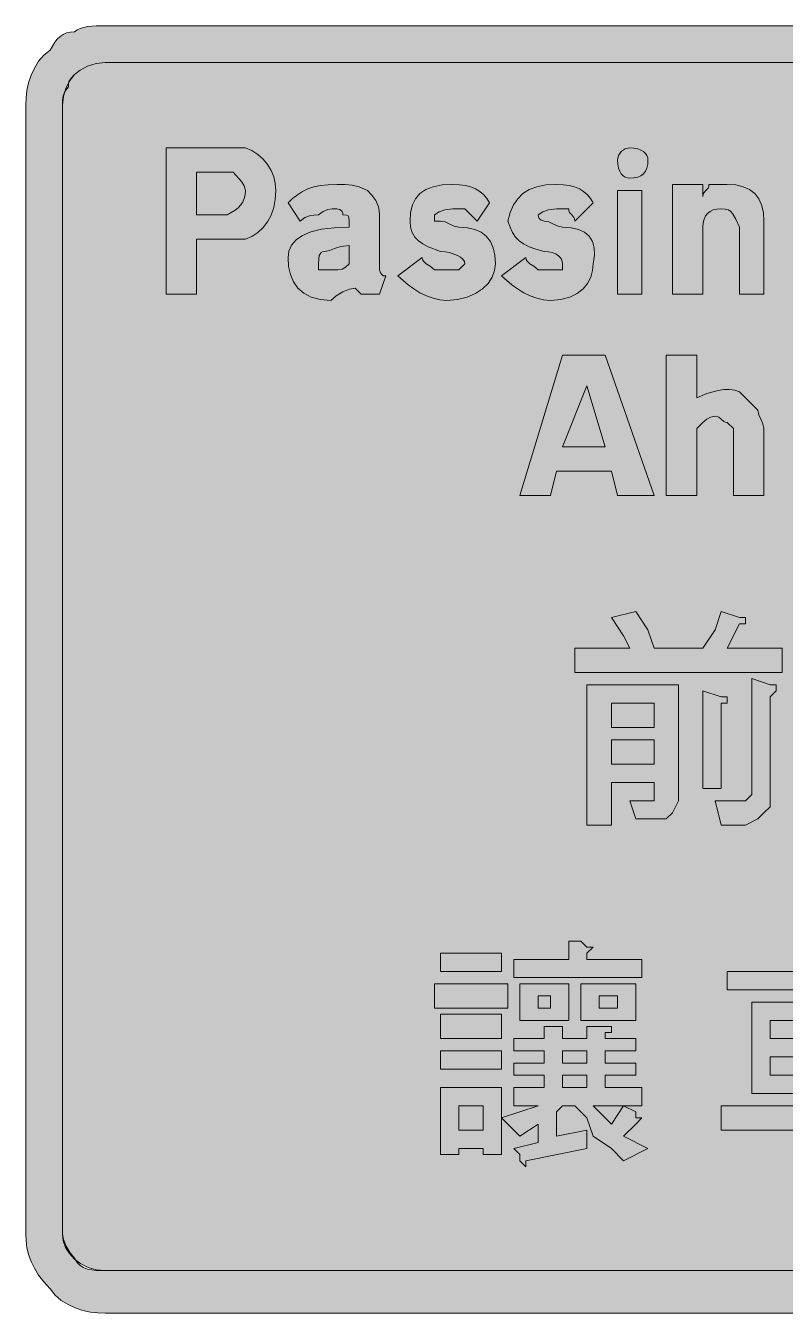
# Model space of a CAD drawing. Header units: metres. Extents: x 127 to 440, y 9 to 263.
# Drawn here: x 126.8 to 276.1, y 9.4 to 262.6 of the extents above; entities that cross this region are included whole.
import ezdxf

# ---------------------------------------------------------------- set-up
doc = ezdxf.new("R2010")
doc.units = ezdxf.units.M
doc.layers.add('FILL_BLACK_000000', color=7, linetype='Continuous', true_color=0x000000)
doc.layers.add('FILL_WHITE_FFFFFF', color=7, linetype='Continuous', true_color=0xffffff)

msp = doc.modelspace()

# ---------------------------------------------------------------- hatches: boundary and pattern name
at = {"layer": 'FILL_BLACK_000000', "true_color": 0x000000}
h = msp.add_hatch(color=7, dxfattribs=at)
h.dxf.hatch_style = 1
h.paths.add_polyline_path([(126.99, 249.83), (127.32, 251.33), (127.8, 252.81), (128.45, 254.24), (129.28, 255.57), (130.31, 256.75), (131.55, 257.76), (132.47, 259.34), (132.96, 259.95), (133.5, 260.46), (134.09, 260.85), (134.76, 261.14), (135.5, 261.3), (136.35, 261.36), (136.85, 261.76), (137.46, 262.05), (138.9, 262.41), (140.57, 262.54), (142.35, 262.56), (424.35, 262.56), (426.09, 262.5), (427.73, 262.32), (429.24, 261.99), (430.65, 261.51), (431.94, 260.86), (433.13, 260.03), (434.19, 259), (435.15, 257.76), (436.73, 256.84), (437.34, 256.35), (437.85, 255.81), (438.24, 255.22), (438.52, 254.55), (438.69, 253.81), (438.75, 252.96), (439.44, 251.35), (439.8, 249.96), (439.93, 248.57), (439.95, 246.96), (439.95, 24.96), (439.89, 23.61), (439.71, 22.26), (439.38, 20.91), (438.9, 19.56), (438.25, 18.21), (437.42, 16.86), (436.39, 15.51), (435.15, 14.16), (433.2, 12.36), (431.94, 11.46), (430.35, 10.56), (429.24, 10.37), (427.8, 9.96), (426.13, 9.55), (424.35, 9.36), (142.35, 9.36), (140.95, 9.42), (139.48, 9.6), (137.98, 9.93), (136.5, 10.41), (135.07, 11.06), (133.74, 11.89), (132.56, 12.92), (131.55, 14.16), (130.31, 15.51), (129.28, 16.86), (128.45, 18.21), (127.8, 19.56), (127.32, 20.91), (126.99, 22.26), (126.81, 23.61), (126.75, 24.96), (126.75, 246.96), (126.81, 248.36), (126.99, 249.83)])
h.paths.add_polyline_path([(138.9, 254.61), (137.46, 253.84), (136.35, 252.96), (135.66, 252.25), (135.3, 251.76), (135.17, 251.27), (135.15, 250.56), (134.46, 249.66), (134.1, 248.76), (133.97, 247.86), (133.95, 246.96), (133.95, 24.96), (134.16, 23.87), (134.7, 22.56), (135.47, 21.25), (136.35, 20.16), (136.85, 19.37), (137.46, 18.77), (138.14, 18.35), (138.9, 18.06), (140.57, 17.8), (142.35, 17.76), (424.35, 17.76), (426.13, 17.8), (427.8, 18.06), (428.56, 18.35), (429.24, 18.77), (429.85, 19.37), (430.35, 20.16), (431.23, 21.25), (432, 22.56), (432.54, 23.87), (432.75, 24.96), (432.75, 246.96), (432.54, 248.74), (432, 250.41), (431.23, 251.85), (430.35, 252.96), (429.64, 253.65), (429.15, 254.01), (428.66, 254.14), (427.95, 254.16), (427.05, 254.85), (426.15, 255.21), (425.25, 255.34), (424.35, 255.36), (142.35, 255.36), (140.57, 255.15), (138.9, 254.61)], flags=16)
h = msp.add_hatch(color=7, dxfattribs=at)
h.dxf.hatch_style = 1
h.paths.add_polyline_path([(154.35, 209.76), (154.35, 238.56), (168.75, 238.56), (169.95, 238.56), (171.24, 238), (172.41, 237.25), (173.43, 236.32), (174.3, 235.26), (175, 234.08), (175.52, 232.82), (175.84, 231.51), (175.95, 230.16), (175.84, 228.42), (175.52, 226.8), (175, 225.33), (174.3, 224.01), (173.43, 222.86), (172.41, 221.89), (171.24, 221.12), (169.95, 220.56), (168.75, 220.56), (167.55, 220.56), (160.35, 220.56), (160.35, 209.76), (154.35, 209.76)])
h.paths.add_polyline_path([(167.93, 226.28), (168.54, 226.77), (169.05, 227.31), (169.44, 227.9), (169.73, 228.57), (169.89, 229.31), (169.95, 230.16), (169.74, 231.06), (169.2, 231.96), (167.55, 233.76), (166.35, 233.76), (160.35, 233.76), (160.35, 225.36), (166.35, 225.36), (167.93, 226.28)], flags=16)
h = msp.add_hatch(color=7, dxfattribs=at)
h.dxf.hatch_style = 1
h.paths.add_polyline_path([(249.09, 235.32), (248.93, 234.58), (248.64, 233.97), (248.25, 233.46), (247.74, 233.07), (247.13, 232.78), (246.39, 232.62), (245.55, 232.56), (245.1, 232.62), (244.67, 232.78), (244.26, 233.07), (243.9, 233.46), (243.59, 233.97), (243.36, 234.58), (243.2, 235.32), (243.15, 236.16), (243.36, 237.04), (243.9, 237.81), (244.67, 238.35), (245.55, 238.56), (246.39, 238.51), (247.13, 238.35), (247.74, 238.12), (248.25, 237.81), (248.64, 237.45), (248.93, 237.04), (249.09, 236.61), (249.15, 236.16), (249.09, 235.32)])
h = msp.add_hatch(color=7, dxfattribs=at)
h.dxf.hatch_style = 1
h.paths.add_polyline_path([(192.75, 209.76), (191.55, 210.96), (190.46, 210.75), (189.15, 210.21), (187.84, 209.44), (186.75, 208.56), (184.67, 208.72), (182.91, 209.2), (181.46, 209.95), (180.3, 210.96), (179.43, 212.19), (178.82, 213.62), (178.46, 215.22), (178.35, 216.96), (178.52, 218.25), (179.04, 219.42), (179.93, 220.44), (181.2, 221.31), (182.86, 222.01), (184.93, 222.53), (187.42, 222.85), (190.35, 222.96), (190.35, 224.16), (190.33, 224.85), (190.2, 225.21), (189.84, 225.34), (189.15, 225.36), (189.1, 225.76), (188.96, 226.05), (188.55, 226.41), (187.95, 226.56), (187.05, 226.54), (186.15, 226.41), (185.25, 226.05), (184.35, 225.36), (183.45, 225.34), (182.55, 225.21), (181.65, 224.85), (180.75, 224.16), (178.35, 227.76), (179.25, 228.6), (180.19, 229.34), (181.18, 229.95), (182.25, 230.46), (183.44, 230.85), (184.76, 231.14), (186.26, 231.3), (187.95, 231.36), (189.56, 231.34), (190.95, 231.21), (192.34, 230.85), (193.95, 230.16), (194.83, 229.24), (195.6, 228.21), (196.14, 226.95), (196.3, 226.21), (196.35, 225.36), (196.35, 214.56), (196.5, 213.96), (196.86, 213.55), (197.15, 213.41), (197.55, 213.36), (196.35, 209.76), (192.75, 209.76)])
h.paths.add_polyline_path([(186.75, 214.56), (188.16, 214.58), (189, 214.71), (189.62, 215.07), (190.35, 215.76), (190.35, 219.36), (188.76, 219.17), (187.5, 218.76), (186.47, 218.35), (185.55, 218.16), (185.15, 218.11), (184.86, 217.95), (184.5, 217.41), (184.37, 216.64), (184.35, 215.76), (184.35, 214.56), (186.75, 214.56)], flags=16)
h = msp.add_hatch(color=7, dxfattribs=at)
h.dxf.hatch_style = 1
h.paths.add_polyline_path([(218.98, 214.42), (218.49, 213.12), (217.69, 211.9), (216.6, 210.81), (215.22, 209.89), (213.58, 209.18), (211.69, 208.72), (209.55, 208.56), (208.2, 208.67), (206.87, 208.97), (205.56, 209.45), (204.3, 210.06), (203.09, 210.79), (201.96, 211.6), (199.95, 213.36), (204.75, 216.96), (204.8, 216.56), (204.96, 216.25), (205.5, 215.76), (206.27, 215.27), (207.15, 214.56), (210.75, 214.56), (211.95, 214.56), (213.15, 215.76), (213.04, 216.21), (212.74, 216.64), (212.26, 217.05), (211.65, 217.41), (210.11, 217.95), (209.25, 218.11), (208.35, 218.16), (205.89, 219.1), (204.87, 219.64), (204, 220.26), (203.3, 221), (202.78, 221.87), (202.46, 222.92), (202.35, 224.16), (202.46, 225.85), (202.82, 227.31), (203.43, 228.55), (204.3, 229.56), (205.46, 230.35), (206.91, 230.91), (208.67, 231.25), (210.75, 231.36), (212.04, 231.3), (213.23, 231.14), (214.29, 230.85), (215.25, 230.46), (216.09, 229.95), (216.83, 229.34), (217.44, 228.6), (217.95, 227.76), (215.55, 224.16), (213.15, 226.56), (210.75, 226.56), (209.18, 226.37), (208.05, 225.96), (207.15, 225.36), (207.15, 224.16), (208.35, 224.16), (209.25, 223.97), (210.15, 223.56), (211.05, 223.15), (211.95, 222.96), (213.64, 222.85), (215.1, 222.51), (216.34, 221.95), (217.35, 221.16), (218.14, 220.15), (218.7, 218.91), (219.04, 217.45), (219.15, 215.76), (218.98, 214.42)])
h = msp.add_hatch(color=7, dxfattribs=at)
h.dxf.hatch_style = 1
h.paths.add_polyline_path([(238.24, 214.42), (237.88, 213.12), (237.27, 211.9), (236.4, 210.81), (235.24, 209.89), (233.79, 209.18), (232.03, 208.72), (229.95, 208.56), (228.6, 208.67), (227.27, 208.97), (225.96, 209.45), (224.7, 210.06), (223.49, 210.79), (222.36, 211.6), (220.35, 213.36), (225.15, 216.96), (225.2, 216.56), (225.36, 216.25), (225.9, 215.76), (226.67, 215.27), (227.55, 214.56), (229.95, 214.56), (232.35, 214.56), (232.35, 215.76), (232.29, 216.21), (232.13, 216.64), (231.84, 217.05), (231.45, 217.41), (230.94, 217.72), (230.33, 217.95), (229.59, 218.11), (228.75, 218.16), (227.11, 218.61), (225.77, 219.1), (224.68, 219.64), (223.8, 220.26), (223.09, 221), (222.51, 221.87), (222.01, 222.92), (221.55, 224.16), (222.06, 225.85), (222.71, 227.31), (223.53, 228.55), (224.55, 229.56), (225.79, 230.35), (227.29, 230.91), (229.06, 231.25), (231.15, 231.36), (232.44, 231.3), (233.63, 231.14), (234.69, 230.85), (235.65, 230.46), (236.49, 229.95), (237.23, 229.34), (237.84, 228.6), (238.35, 227.76), (234.75, 224.16), (234.7, 224.56), (234.56, 224.87), (234.15, 225.36), (233.74, 225.85), (233.6, 226.16), (233.55, 226.56), (231.15, 226.56), (229.58, 226.37), (228.45, 225.96), (227.55, 225.36), (227.6, 224.96), (227.74, 224.67), (228.15, 224.31), (228.75, 224.16), (229.65, 223.97), (230.55, 223.56), (231.45, 223.15), (232.35, 222.96), (234.04, 222.85), (235.48, 222.51), (236.67, 221.95), (237.6, 221.16), (238.24, 220.15), (238.59, 218.91), (238.63, 217.45), (238.35, 215.76), (238.24, 214.42)])
h = msp.add_hatch(color=7, dxfattribs=at)
h.dxf.hatch_style = 1
h.paths.add_polyline_path([(267.15, 209.76), (267.15, 221.76), (267.15, 222.96), (266.42, 224.54), (265.8, 225.66), (265.43, 226.05), (264.96, 226.33), (264.34, 226.5), (263.55, 226.56), (262.71, 226.5), (261.98, 226.33), (261.36, 226.05), (260.85, 225.66), (260.46, 225.15), (260.18, 224.54), (260.01, 223.8), (259.95, 222.96), (259.95, 209.76), (253.95, 209.76), (253.95, 231.36), (259.95, 231.36), (259.95, 228.96), (260, 229.36), (260.14, 229.67), (260.55, 230.16), (260.96, 230.65), (261.1, 230.96), (261.15, 231.36), (264.75, 231.36), (266.44, 231.25), (267.9, 230.91), (269.14, 230.35), (270.15, 229.56), (270.94, 228.55), (271.5, 227.31), (271.84, 225.85), (271.95, 224.16), (271.95, 209.76), (267.15, 209.76)])
h = msp.add_hatch(color=7, dxfattribs=at)
h.dxf.hatch_style = 1
h.paths.add_polyline_path([(243.15, 209.76), (243.15, 230.16), (247.95, 230.16), (247.95, 209.76), (243.15, 209.76)])
h = msp.add_hatch(color=7, dxfattribs=at)
h.dxf.hatch_style = 1
h.paths.add_polyline_path([(241.95, 174.96), (237.15, 174.96), (231.15, 174.96), (229.95, 170.16), (223.95, 170.16), (232.35, 197.76), (237.15, 197.76), (240.75, 197.76), (250.35, 170.16), (243.15, 170.16), (241.95, 174.96)])
h.paths.add_polyline_path([(232.35, 179.76), (237.15, 179.76), (240.75, 179.76), (237.15, 191.76), (232.35, 179.76)], flags=16)
h = msp.add_hatch(color=7, dxfattribs=at)
h.dxf.hatch_style = 1
h.paths.add_polyline_path([(260.74, 190.22), (262.95, 190.86), (264.07, 191.02), (265.16, 191.05), (266.2, 190.9), (267.15, 190.56), (270.75, 186.96), (270.94, 186.06), (271.35, 185.16), (271.76, 184.26), (271.95, 183.36), (271.95, 170.16), (265.95, 170.16), (265.95, 182.16), (265.95, 183.36), (264.75, 184.56), (264.35, 184.61), (264.04, 184.75), (263.55, 185.16), (263.06, 185.57), (262.75, 185.71), (262.35, 185.76), (261.47, 185.57), (260.7, 185.16), (259.95, 184.56), (258.75, 183.36), (258.75, 182.16), (258.75, 170.16), (252.75, 170.16), (252.75, 197.76), (258.75, 197.76), (258.75, 189.36), (260.74, 190.22)])
h = msp.add_hatch(color=7, dxfattribs=at)
h.dxf.hatch_style = 1
h.paths.add_polyline_path([(244.35, 142.56), (241.95, 146.16), (246.75, 147.36), (249.15, 143.76), (250.35, 140.16), (259.95, 140.16), (262.35, 143.76), (263.55, 147.36), (267.15, 146.16), (268.35, 146.16), (268.35, 144.96), (267.15, 144.96), (264.75, 140.16), (275.55, 140.16), (275.55, 135.36), (234.75, 135.36), (234.75, 140.16), (245.55, 140.16), (244.35, 142.56)])
h = msp.add_hatch(color=7, dxfattribs=at)
h.dxf.hatch_style = 1
h.paths.add_polyline_path([(255.15, 110.16), (253.95, 107.76), (252.75, 106.56), (250.35, 106.56), (246.75, 106.56), (245.55, 110.16), (247.95, 110.16), (249.15, 110.16), (250.35, 110.16), (250.35, 111.36), (250.35, 112.56), (250.35, 113.76), (241.95, 113.76), (241.95, 105.36), (237.15, 105.36), (237.15, 132.96), (255.15, 132.96), (255.15, 112.56), (255.15, 110.16)])
h.paths.add_polyline_path([(241.95, 122.16), (241.95, 117.36), (250.35, 117.36), (250.35, 122.16), (241.95, 122.16)], flags=16)
h.paths.add_polyline_path([(250.35, 129.36), (241.95, 129.36), (241.95, 124.56), (250.35, 124.56), (250.35, 129.36)], flags=16)
h = msp.add_hatch(color=7, dxfattribs=at)
h.dxf.hatch_style = 1
h.paths.add_polyline_path([(263.55, 130.56), (264.75, 130.56), (264.75, 129.36), (263.55, 129.36), (263.55, 112.56), (259.95, 112.56), (259.95, 131.76), (263.55, 130.56)])
h = msp.add_hatch(color=7, dxfattribs=at)
h.dxf.hatch_style = 1
h.paths.add_polyline_path([(273.15, 132.96), (274.35, 132.96), (274.35, 131.76), (273.15, 130.56), (273.15, 112.56), (273.15, 108.96), (271.95, 107.76), (270.75, 106.56), (268.35, 105.36), (263.55, 105.36), (262.35, 110.16), (267.15, 110.16), (268.35, 110.16), (269.55, 111.36), (269.55, 112.56), (269.55, 134.16), (273.15, 132.96)])
h = msp.add_hatch(color=7, dxfattribs=at)
h.dxf.hatch_style = 1
h.paths.add_polyline_path([(233.55, 78.96), (233.55, 82.56), (235.95, 82.56), (237.15, 81.36), (238.35, 81.36), (237.15, 80.16), (237.15, 78.96), (247.95, 78.96), (247.95, 75.36), (222.75, 75.36), (222.75, 78.96), (233.55, 78.96)])
h = msp.add_hatch(color=7, dxfattribs=at)
h.dxf.hatch_style = 1
h.paths.add_polyline_path([(285.15, 80.16), (285.15, 78.96), (285.15, 76.56), (301.95, 76.56), (301.95, 72.96), (285.15, 72.96), (285.15, 70.56), (298.35, 70.56), (298.35, 52.56), (285.15, 52.56), (285.15, 50.16), (303.15, 50.16), (303.15, 45.36), (285.15, 45.36), (285.15, 39.36), (281.55, 39.36), (281.55, 45.36), (263.55, 45.36), (263.55, 50.16), (281.55, 50.16), (281.55, 52.56), (269.55, 52.56), (269.55, 70.56), (281.55, 70.56), (281.55, 72.96), (264.75, 72.96), (264.75, 76.56), (281.55, 76.56), (281.55, 81.36), (285.15, 81.36), (286.35, 80.16), (285.15, 80.16)])
h.paths.add_polyline_path([(281.55, 63.36), (281.55, 66.96), (273.15, 66.96), (273.15, 63.36), (281.55, 63.36)], flags=16)
h.paths.add_polyline_path([(273.15, 56.16), (281.55, 56.16), (281.55, 59.76), (273.15, 59.76), (273.15, 56.16)], flags=16)
h.paths.add_polyline_path([(285.15, 66.96), (285.15, 63.36), (293.55, 63.36), (293.55, 66.96), (285.15, 66.96)], flags=16)
h.paths.add_polyline_path([(293.55, 59.76), (285.15, 59.76), (285.15, 56.16), (293.55, 56.16), (293.55, 59.76)], flags=16)
h = msp.add_hatch(color=7, dxfattribs=at)
h.dxf.hatch_style = 1
h.paths.add_polyline_path([(220.35, 80.16), (220.35, 76.56), (208.35, 76.56), (208.35, 80.16), (220.35, 80.16)])
h = msp.add_hatch(color=7, dxfattribs=at)
h.dxf.hatch_style = 1
h.paths.add_polyline_path([(221.55, 74.16), (221.55, 69.36), (207.15, 69.36), (207.15, 74.16), (221.55, 74.16)])
h = msp.add_hatch(color=7, dxfattribs=at)
h.dxf.hatch_style = 1
h.paths.add_polyline_path([(233.55, 66.96), (223.95, 66.96), (223.95, 74.16), (233.55, 74.16), (233.55, 66.96)])
h.paths.add_polyline_path([(229.95, 71.76), (227.55, 71.76), (227.55, 69.36), (229.95, 69.36), (229.95, 71.76)], flags=16)
h = msp.add_hatch(color=7, dxfattribs=at)
h.dxf.hatch_style = 1
h.paths.add_polyline_path([(246.75, 66.96), (235.95, 66.96), (235.95, 74.16), (246.75, 74.16), (246.75, 66.96)])
h.paths.add_polyline_path([(243.15, 71.76), (239.55, 71.76), (239.55, 69.36), (243.15, 69.36), (243.15, 71.76)], flags=16)
h = msp.add_hatch(color=7, dxfattribs=at)
h.dxf.hatch_style = 1
h.paths.add_polyline_path([(220.35, 68.16), (220.35, 63.36), (208.35, 63.36), (208.35, 68.16), (220.35, 68.16)])
h = msp.add_hatch(color=7, dxfattribs=at)
h.dxf.hatch_style = 1
h.paths.add_polyline_path([(246.75, 46.56), (244.35, 44.16), (249.15, 41.76), (244.35, 39.36), (241.95, 41.76), (238.35, 44.16), (237.15, 47.76), (234.75, 50.16), (232.35, 50.16), (231.15, 48.96), (231.15, 44.16), (237.15, 45.36), (237.15, 41.76), (225.15, 39.36), (225.15, 38.16), (223.95, 39.36), (223.95, 40.56), (222.75, 41.76), (227.55, 42.96), (227.55, 46.56), (223.95, 44.16), (220.35, 47.76), (223.95, 48.96), (227.55, 50.16), (222.75, 50.16), (222.75, 53.76), (228.75, 53.76), (228.75, 56.16), (222.75, 56.16), (222.75, 58.56), (228.75, 58.56), (228.75, 60.96), (222.75, 60.96), (222.75, 63.36), (228.75, 63.36), (228.75, 65.76), (231.15, 65.76), (232.35, 65.76), (232.35, 64.56), (232.35, 63.36), (237.15, 63.36), (237.15, 65.76), (240.75, 65.76), (241.95, 65.76), (241.95, 64.56), (240.75, 64.56), (240.75, 63.36), (246.75, 63.36), (246.75, 60.96), (240.75, 60.96), (240.75, 58.56), (246.75, 58.56), (246.75, 56.16), (240.75, 56.16), (240.75, 53.76), (247.95, 53.76), (247.95, 50.16), (244.35, 50.16), (246.75, 48.96), (246.75, 47.76), (247.95, 47.76), (246.75, 46.56)])
h.paths.add_polyline_path([(238.35, 50.16), (239.55, 48.96), (241.95, 46.56), (244.35, 50.16), (238.35, 50.16)], flags=16)
h.paths.add_polyline_path([(232.35, 60.96), (232.35, 58.56), (237.15, 58.56), (237.15, 60.96), (232.35, 60.96)], flags=16)
h.paths.add_polyline_path([(237.15, 56.16), (232.35, 56.16), (232.35, 53.76), (237.15, 53.76), (237.15, 56.16)], flags=16)
h = msp.add_hatch(color=7, dxfattribs=at)
h.dxf.hatch_style = 1
h.paths.add_polyline_path([(220.35, 60.96), (220.35, 57.36), (208.35, 57.36), (208.35, 60.96), (220.35, 60.96)])
h = msp.add_hatch(color=7, dxfattribs=at)
h.dxf.hatch_style = 1
h.paths.add_polyline_path([(220.35, 53.76), (220.35, 40.56), (216.75, 40.56), (216.75, 41.76), (211.95, 41.76), (211.95, 40.56), (208.35, 40.56), (208.35, 53.76), (220.35, 53.76)])
h.paths.add_polyline_path([(216.75, 50.16), (211.95, 50.16), (211.95, 45.36), (216.75, 45.36), (216.75, 50.16)], flags=16)
at = {"layer": 'FILL_WHITE_FFFFFF', "true_color": 0xffffff}
h = msp.add_hatch(color=7, dxfattribs=at)
h.dxf.hatch_style = 1
h.paths.add_polyline_path([(140.61, 17.92), (139.01, 18.38), (137.58, 19.09), (136.35, 20.01), (135.34, 21.1), (134.59, 22.32), (134.11, 23.62), (133.95, 24.96), (133.95, 246.96), (134.16, 248.74), (134.7, 250.41), (135.47, 251.85), (136.35, 252.96), (137.46, 253.84), (138.9, 254.61), (140.57, 255.15), (142.35, 255.36), (424.35, 255.36), (425.25, 255.34), (426.15, 255.21), (427.05, 254.85), (427.95, 254.16), (428.66, 254.14), (429.15, 254.01), (429.64, 253.65), (430.35, 252.96), (431.04, 252.25), (431.4, 251.76), (431.53, 251.27), (431.55, 250.56), (432.24, 249.66), (432.6, 248.76), (432.73, 247.86), (432.75, 246.96), (432.75, 24.96), (432.54, 23.87), (432, 22.56), (431.23, 21.25), (430.35, 20.16), (429.85, 19.37), (429.24, 18.77), (428.56, 18.35), (427.8, 18.06), (426.13, 17.8), (424.35, 17.76), (142.35, 17.76), (140.61, 17.92)])

# ---------------------------------------------------------------- linework, layer by layer
at = {"layer": 'FILL_BLACK_000000', "lineweight": 0, "true_color": 0x000000}
for points in [[(424.35, 9.36), (142.35, 9.36), (140.95, 9.42), (139.48, 9.6), (137.98, 9.93), (136.5, 10.41), (135.07, 11.06), (133.74, 11.89), (132.56, 12.92), (131.55, 14.16), (130.31, 15.51), (129.28, 16.86), (128.45, 18.21), (127.8, 19.56), (127.32, 20.91), (126.99, 22.26), (126.81, 23.61), (126.75, 24.96), (126.75, 246.96), (126.81, 248.36), (126.99, 249.83), (127.32, 251.33), (127.8, 252.81), (128.45, 254.24), (129.28, 255.57), (130.31, 256.75), (131.55, 257.76), (132.47, 259.34), (132.96, 259.95), (133.5, 260.46), (134.09, 260.85), (134.76, 261.14), (135.5, 261.3), (136.35, 261.36), (136.85, 261.76), (137.46, 262.05), (138.9, 262.41), (140.57, 262.54), (142.35, 262.56), (424.35, 262.56)], [(424.35, 255.36), (142.35, 255.36), (140.57, 255.15), (138.9, 254.61), (137.46, 253.84), (136.35, 252.96), (135.66, 252.25), (135.3, 251.76), (135.17, 251.27), (135.15, 250.56), (134.46, 249.66), (134.1, 248.76), (133.97, 247.86), (133.95, 246.96), (133.95, 24.96), (134.16, 23.87), (134.7, 22.56), (135.47, 21.25), (136.35, 20.16), (136.85, 19.37), (137.46, 18.77), (138.14, 18.35), (138.9, 18.06), (140.57, 17.8), (142.35, 17.76), (424.35, 17.76)], [(281.55, 72.96), (264.75, 72.96), (264.75, 76.56), (281.55, 76.56)], [(281.55, 52.56), (269.55, 52.56), (269.55, 70.56), (281.55, 70.56)], [(281.55, 45.36), (263.55, 45.36), (263.55, 50.16), (281.55, 50.16)]]:
    msp.add_lwpolyline(points, dxfattribs=at)
for points in [[(154.35, 209.76), (154.35, 238.56), (168.75, 238.56), (169.95, 238.56), (171.24, 238), (172.41, 237.25), (173.43, 236.32), (174.3, 235.26), (175, 234.08), (175.52, 232.82), (175.84, 231.51), (175.95, 230.16), (175.84, 228.42), (175.52, 226.8), (175, 225.33), (174.3, 224.01), (173.43, 222.86), (172.41, 221.89), (171.24, 221.12), (169.95, 220.56), (168.75, 220.56), (167.55, 220.56), (160.35, 220.56), (160.35, 209.76)], [(249.09, 235.32), (248.93, 234.58), (248.64, 233.97), (248.25, 233.46), (247.74, 233.07), (247.13, 232.78), (246.39, 232.62), (245.55, 232.56), (245.1, 232.62), (244.67, 232.78), (244.26, 233.07), (243.9, 233.46), (243.59, 233.97), (243.36, 234.58), (243.2, 235.32), (243.15, 236.16), (243.36, 237.04), (243.9, 237.81), (244.67, 238.35), (245.55, 238.56), (246.39, 238.51), (247.13, 238.35), (247.74, 238.12), (248.25, 237.81), (248.64, 237.45), (248.93, 237.04), (249.09, 236.61), (249.15, 236.16)], [(167.93, 226.28), (168.54, 226.77), (169.05, 227.31), (169.44, 227.9), (169.73, 228.57), (169.89, 229.31), (169.95, 230.16), (169.74, 231.06), (169.2, 231.96), (167.55, 233.76), (166.35, 233.76), (160.35, 233.76), (160.35, 225.36), (166.35, 225.36)], [(192.75, 209.76), (191.55, 210.96), (190.46, 210.75), (189.15, 210.21), (187.84, 209.44), (186.75, 208.56), (184.67, 208.72), (182.91, 209.2), (181.46, 209.95), (180.3, 210.96), (179.43, 212.19), (178.82, 213.62), (178.46, 215.22), (178.35, 216.96), (178.52, 218.25), (179.04, 219.42), (179.93, 220.44), (181.2, 221.31), (182.86, 222.01), (184.93, 222.53), (187.42, 222.85), (190.35, 222.96), (190.35, 224.16), (190.33, 224.85), (190.2, 225.21), (189.84, 225.34), (189.15, 225.36), (189.1, 225.76), (188.96, 226.05), (188.55, 226.41), (187.95, 226.56), (187.05, 226.54), (186.15, 226.41), (185.25, 226.05), (184.35, 225.36), (183.45, 225.34), (182.55, 225.21), (181.65, 224.85), (180.75, 224.16), (178.35, 227.76), (179.25, 228.6), (180.19, 229.34), (181.18, 229.95), (182.25, 230.46), (183.44, 230.85), (184.76, 231.14), (186.26, 231.3), (187.95, 231.36), (189.56, 231.34), (190.95, 231.21), (192.34, 230.85), (193.95, 230.16), (194.83, 229.24), (195.6, 228.21), (196.14, 226.95), (196.3, 226.21), (196.35, 225.36), (196.35, 214.56), (196.5, 213.96), (196.86, 213.55), (197.15, 213.41), (197.55, 213.36), (196.35, 209.76)], [(218.98, 214.42), (218.49, 213.12), (217.69, 211.9), (216.6, 210.81), (215.22, 209.89), (213.58, 209.18), (211.69, 208.72), (209.55, 208.56), (208.2, 208.67), (206.87, 208.97), (205.56, 209.45), (204.3, 210.06), (203.09, 210.79), (201.96, 211.6), (199.95, 213.36), (204.75, 216.96), (204.8, 216.56), (204.96, 216.25), (205.5, 215.76), (206.27, 215.27), (207.15, 214.56), (210.75, 214.56), (211.95, 214.56), (213.15, 215.76), (213.04, 216.21), (212.74, 216.64), (212.26, 217.05), (211.65, 217.41), (210.11, 217.95), (209.25, 218.11), (208.35, 218.16), (205.89, 219.1), (204.87, 219.64), (204, 220.26), (203.3, 221), (202.78, 221.87), (202.46, 222.92), (202.35, 224.16), (202.46, 225.85), (202.82, 227.31), (203.43, 228.55), (204.3, 229.56), (205.46, 230.35), (206.91, 230.91), (208.67, 231.25), (210.75, 231.36), (212.04, 231.3), (213.23, 231.14), (214.29, 230.85), (215.25, 230.46), (216.09, 229.95), (216.83, 229.34), (217.44, 228.6), (217.95, 227.76), (215.55, 224.16), (213.15, 226.56), (210.75, 226.56), (209.18, 226.37), (208.05, 225.96), (207.15, 225.36), (207.15, 224.16), (208.35, 224.16), (209.25, 223.97), (210.15, 223.56), (211.05, 223.15), (211.95, 222.96), (213.64, 222.85), (215.1, 222.51), (216.34, 221.95), (217.35, 221.16), (218.14, 220.15), (218.7, 218.91), (219.04, 217.45), (219.15, 215.76)], [(238.24, 214.42), (237.88, 213.12), (237.27, 211.9), (236.4, 210.81), (235.24, 209.89), (233.79, 209.18), (232.03, 208.72), (229.95, 208.56), (228.6, 208.67), (227.27, 208.97), (225.96, 209.45), (224.7, 210.06), (223.49, 210.79), (222.36, 211.6), (220.35, 213.36), (225.15, 216.96), (225.2, 216.56), (225.36, 216.25), (225.9, 215.76), (226.67, 215.27), (227.55, 214.56), (229.95, 214.56), (232.35, 214.56), (232.35, 215.76), (232.29, 216.21), (232.13, 216.64), (231.84, 217.05), (231.45, 217.41), (230.94, 217.72), (230.33, 217.95), (229.59, 218.11), (228.75, 218.16), (227.11, 218.61), (225.77, 219.1), (224.68, 219.64), (223.8, 220.26), (223.09, 221), (222.51, 221.87), (222.01, 222.92), (221.55, 224.16), (222.06, 225.85), (222.71, 227.31), (223.53, 228.55), (224.55, 229.56), (225.79, 230.35), (227.29, 230.91), (229.06, 231.25), (231.15, 231.36), (232.44, 231.3), (233.63, 231.14), (234.69, 230.85), (235.65, 230.46), (236.49, 229.95), (237.23, 229.34), (237.84, 228.6), (238.35, 227.76), (234.75, 224.16), (234.7, 224.56), (234.56, 224.87), (234.15, 225.36), (233.74, 225.85), (233.6, 226.16), (233.55, 226.56), (231.15, 226.56), (229.58, 226.37), (228.45, 225.96), (227.55, 225.36), (227.6, 224.96), (227.74, 224.67), (228.15, 224.31), (228.75, 224.16), (229.65, 223.97), (230.55, 223.56), (231.45, 223.15), (232.35, 222.96), (234.04, 222.85), (235.48, 222.51), (236.67, 221.95), (237.6, 221.16), (238.24, 220.15), (238.59, 218.91), (238.63, 217.45), (238.35, 215.76)], [(267.15, 209.76), (267.15, 221.76), (267.15, 222.96), (266.42, 224.54), (265.8, 225.66), (265.43, 226.05), (264.96, 226.33), (264.34, 226.5), (263.55, 226.56), (262.71, 226.5), (261.98, 226.33), (261.36, 226.05), (260.85, 225.66), (260.46, 225.15), (260.18, 224.54), (260.01, 223.8), (259.95, 222.96), (259.95, 209.76), (253.95, 209.76), (253.95, 231.36), (259.95, 231.36), (259.95, 228.96), (260, 229.36), (260.14, 229.67), (260.55, 230.16), (260.96, 230.65), (261.1, 230.96), (261.15, 231.36), (264.75, 231.36), (266.44, 231.25), (267.9, 230.91), (269.14, 230.35), (270.15, 229.56), (270.94, 228.55), (271.5, 227.31), (271.84, 225.85), (271.95, 224.16), (271.95, 209.76)], [(243.15, 209.76), (243.15, 230.16), (247.95, 230.16), (247.95, 209.76)], [(186.75, 214.56), (188.16, 214.58), (189, 214.71), (189.62, 215.07), (190.35, 215.76), (190.35, 219.36), (188.76, 219.17), (187.5, 218.76), (186.47, 218.35), (185.55, 218.16), (185.15, 218.11), (184.86, 217.95), (184.5, 217.41), (184.37, 216.64), (184.35, 215.76), (184.35, 214.56)], [(241.95, 174.96), (237.15, 174.96), (231.15, 174.96), (229.95, 170.16), (223.95, 170.16), (232.35, 197.76), (237.15, 197.76), (240.75, 197.76), (250.35, 170.16), (243.15, 170.16)], [(260.74, 190.22), (262.95, 190.86), (264.07, 191.02), (265.16, 191.05), (266.2, 190.9), (267.15, 190.56), (270.75, 186.96), (270.94, 186.06), (271.35, 185.16), (271.76, 184.26), (271.95, 183.36), (271.95, 170.16), (265.95, 170.16), (265.95, 182.16), (265.95, 183.36), (264.75, 184.56), (264.35, 184.61), (264.04, 184.75), (263.55, 185.16), (263.06, 185.57), (262.75, 185.71), (262.35, 185.76), (261.47, 185.57), (260.7, 185.16), (259.95, 184.56), (258.75, 183.36), (258.75, 182.16), (258.75, 170.16), (252.75, 170.16), (252.75, 197.76), (258.75, 197.76), (258.75, 189.36)], [(232.35, 179.76), (237.15, 179.76), (240.75, 179.76), (237.15, 191.76)], [(244.35, 142.56), (241.95, 146.16), (246.75, 147.36), (249.15, 143.76), (250.35, 140.16), (259.95, 140.16), (262.35, 143.76), (263.55, 147.36), (267.15, 146.16), (268.35, 146.16), (268.35, 144.96), (267.15, 144.96), (264.75, 140.16), (275.55, 140.16), (275.55, 135.36), (234.75, 135.36), (234.75, 140.16), (245.55, 140.16)], [(255.15, 110.16), (253.95, 107.76), (252.75, 106.56), (250.35, 106.56), (246.75, 106.56), (245.55, 110.16), (247.95, 110.16), (249.15, 110.16), (250.35, 110.16), (250.35, 111.36), (250.35, 112.56), (250.35, 113.76), (241.95, 113.76), (241.95, 105.36), (237.15, 105.36), (237.15, 132.96), (255.15, 132.96), (255.15, 112.56)], [(263.55, 130.56), (264.75, 130.56), (264.75, 129.36), (263.55, 129.36), (263.55, 112.56), (259.95, 112.56), (259.95, 131.76)], [(273.15, 132.96), (274.35, 132.96), (274.35, 131.76), (273.15, 130.56), (273.15, 112.56), (273.15, 108.96), (271.95, 107.76), (270.75, 106.56), (268.35, 105.36), (263.55, 105.36), (262.35, 110.16), (267.15, 110.16), (268.35, 110.16), (269.55, 111.36), (269.55, 112.56), (269.55, 134.16)], [(250.35, 129.36), (241.95, 129.36), (241.95, 124.56), (250.35, 124.56)], [(241.95, 122.16), (241.95, 117.36), (250.35, 117.36), (250.35, 122.16)], [(233.55, 78.96), (233.55, 82.56), (235.95, 82.56), (237.15, 81.36), (238.35, 81.36), (237.15, 80.16), (237.15, 78.96), (247.95, 78.96), (247.95, 75.36), (222.75, 75.36), (222.75, 78.96)], [(220.35, 80.16), (220.35, 76.56), (208.35, 76.56), (208.35, 80.16)], [(221.55, 74.16), (221.55, 69.36), (207.15, 69.36), (207.15, 74.16)], [(233.55, 66.96), (223.95, 66.96), (223.95, 74.16), (233.55, 74.16)], [(246.75, 66.96), (235.95, 66.96), (235.95, 74.16), (246.75, 74.16)], [(229.95, 71.76), (227.55, 71.76), (227.55, 69.36), (229.95, 69.36)], [(243.15, 71.76), (239.55, 71.76), (239.55, 69.36), (243.15, 69.36)], [(220.35, 68.16), (220.35, 63.36), (208.35, 63.36), (208.35, 68.16)], [(281.55, 63.36), (281.55, 66.96), (273.15, 66.96), (273.15, 63.36)], [(246.75, 46.56), (244.35, 44.16), (249.15, 41.76), (244.35, 39.36), (241.95, 41.76), (238.35, 44.16), (237.15, 47.76), (234.75, 50.16), (232.35, 50.16), (231.15, 48.96), (231.15, 44.16), (237.15, 45.36), (237.15, 41.76), (225.15, 39.36), (225.15, 38.16), (223.95, 39.36), (223.95, 40.56), (222.75, 41.76), (227.55, 42.96), (227.55, 46.56), (223.95, 44.16), (220.35, 47.76), (223.95, 48.96), (227.55, 50.16), (222.75, 50.16), (222.75, 53.76), (228.75, 53.76), (228.75, 56.16), (222.75, 56.16), (222.75, 58.56), (228.75, 58.56), (228.75, 60.96), (222.75, 60.96), (222.75, 63.36), (228.75, 63.36), (228.75, 65.76), (231.15, 65.76), (232.35, 65.76), (232.35, 64.56), (232.35, 63.36), (237.15, 63.36), (237.15, 65.76), (240.75, 65.76), (241.95, 65.76), (241.95, 64.56), (240.75, 64.56), (240.75, 63.36), (246.75, 63.36), (246.75, 60.96), (240.75, 60.96), (240.75, 58.56), (246.75, 58.56), (246.75, 56.16), (240.75, 56.16), (240.75, 53.76), (247.95, 53.76), (247.95, 50.16), (244.35, 50.16), (246.75, 48.96), (246.75, 47.76), (247.95, 47.76)], [(220.35, 60.96), (220.35, 57.36), (208.35, 57.36), (208.35, 60.96)], [(232.35, 60.96), (232.35, 58.56), (237.15, 58.56), (237.15, 60.96)], [(273.15, 56.16), (281.55, 56.16), (281.55, 59.76), (273.15, 59.76)], [(237.15, 56.16), (232.35, 56.16), (232.35, 53.76), (237.15, 53.76)], [(220.35, 53.76), (220.35, 40.56), (216.75, 40.56), (216.75, 41.76), (211.95, 41.76), (211.95, 40.56), (208.35, 40.56), (208.35, 53.76)], [(216.75, 50.16), (211.95, 50.16), (211.95, 45.36), (216.75, 45.36)], [(238.35, 50.16), (239.55, 48.96), (241.95, 46.56), (244.35, 50.16)]]:
    msp.add_lwpolyline(points, close=True, dxfattribs=at)
at = {"layer": 'FILL_WHITE_FFFFFF', "lineweight": 0, "true_color": 0xffffff}
msp.add_lwpolyline([(424.35, 17.76), (142.35, 17.76), (140.61, 17.92), (139.01, 18.38), (137.58, 19.09), (136.35, 20.01), (135.34, 21.1), (134.59, 22.32), (134.11, 23.62), (133.95, 24.96), (133.95, 246.96), (134.16, 248.74), (134.7, 250.41), (135.47, 251.85), (136.35, 252.96), (137.46, 253.84), (138.9, 254.61), (140.57, 255.15), (142.35, 255.36), (424.35, 255.36)], dxfattribs=at)

doc.saveas('drawing.dxf')
